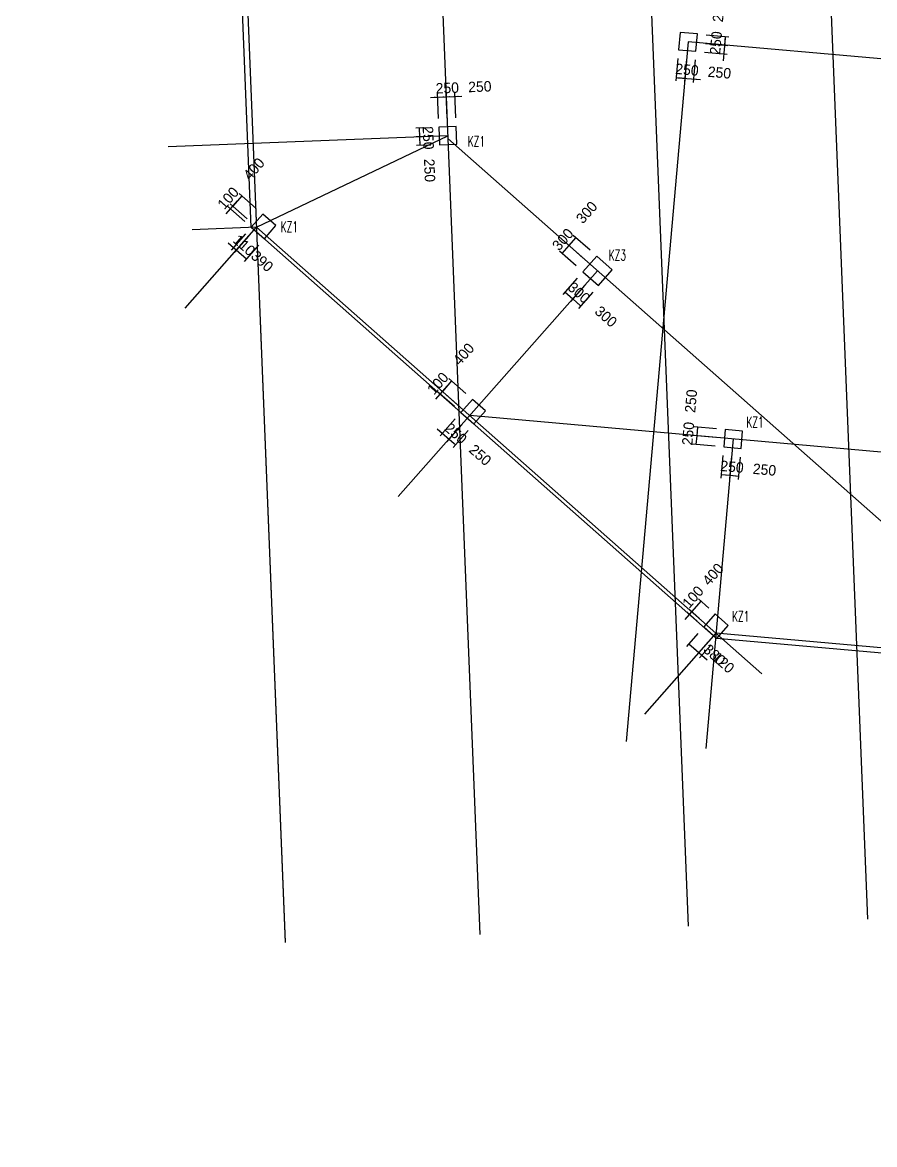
# Model space of a CAD drawing. Extents: x 387171 to 699106, y 11966 to 245688.
# Drawn here: x 476181 to 500672, y 42251 to 74493 of the extents above; entities that cross this region are included whole.
import ezdxf

# ---------------------------------------------------------------- set-up
doc = ezdxf.new("R2010")
doc.units = 0
doc.header["$LTSCALE"] = 100
doc.header["$MEASUREMENT"] = 0
for name, color, linetype in [('COLU', 7, 'Continuous'), ('DIM', 3, 'Continuous'), ('DOTE', 253, 'Continuous'), ('NUM', 7, 'Continuous'), ('Q-dote', 253, 'Continuous')]:
    doc.layers.add(name, color=color, linetype=linetype)
doc.styles.add('hztxt', font='hztxt')
doc.styles.get("Standard").update_dxf_attribs({"font": 'standard'})
doc.dimstyles.get("Standard").update_dxf_attribs({"dimtxt": 300, "dimasz": 100, "dimexe": 100, "dimexo": 250, "dimgap": 100, "dimtad": 0, "dimtoh": 1, "dimdec": 0, "dimdsep": 46, "dimcen": 0.09, "dimclrt": 7, "dimadec": 0, "dimazin": 0, "dimtfac": 1, "dimtdec": 4, "dimtofl": 0, "dimtmove": 0, "dimatfit": 3, "dimfxl": 1, "dimtolj": 1, "dimtzin": 0, "dimarcsym": 0})

# ---------------------------------------------------------------- blocks, each defined once
blk = doc.blocks.new('*D1336')
at = {"layer": 'DIM', "color": 0, "linetype": 'ByBlock', "lineweight": -2}
for p, q in [((495810, 73890), (496458, 73833)), ((495832, 74139), (496480, 74082)), ((496380, 74091), (496358, 73842))]:
    blk.add_line(p, q, dxfattribs=at)
for points in [[(496358, 73842), (496350, 73943), (496384, 73940)], [(496380, 74091), (496388, 73990), (496355, 73993)]]:
    blk.add_solid(points, dxfattribs=at)
at = {"layer": 'DIM', "color": 7, "linetype": 'Continuous', "lineweight": -2, "insert": (496195, 74836), "char_height": 300, "width": 566.67, "attachment_point": 5, "rotation": 84.9316, "style": 'hztxt'}
blk.add_mtext('250', dxfattribs=at)
blk = doc.blocks.new('*D1240')
at = {"layer": 'DIM', "color": 0, "linetype": 'ByBlock', "lineweight": -2}
for p, q in [((495810, 73890), (496458, 73833)), ((496376, 74041), (496318, 73393)), ((495788, 73641), (496436, 73584))]:
    blk.add_line(p, q, dxfattribs=at)
for points in [[(496358, 73842), (496350, 73943), (496384, 73940)], [(496336, 73593), (496344, 73492), (496311, 73495)]]:
    blk.add_solid(points, dxfattribs=at)
at = {"layer": 'DIM', "color": 7, "linetype": 'Continuous', "lineweight": -2, "insert": (496113, 73904), "char_height": 300, "width": 566.67, "attachment_point": 5, "rotation": 84.9316, "style": 'hztxt'}
blk.add_mtext('250', dxfattribs=at)
blk = doc.blocks.new('*D820')
at = {"layer": 'DIM', "color": 0, "linetype": 'ByBlock', "lineweight": -2}
for p, q in [((495019, 73459), (494962, 72811)), ((495268, 73436), (495211, 72789)), ((494970, 72911), (495219, 72889))]:
    blk.add_line(p, q, dxfattribs=at)
for points in [[(494970, 72911), (495071, 72918), (495069, 72885)], [(495219, 72889), (495118, 72881), (495121, 72914)]]:
    blk.add_solid(points, dxfattribs=at)
at = {"layer": 'DIM', "color": 7, "linetype": 'Continuous', "lineweight": -2, "insert": (495282, 73134), "char_height": 300, "width": 566.67, "attachment_point": 5, "rotation": 354.9316, "style": 'hztxt'}
blk.add_mtext('250', dxfattribs=at)
blk = doc.blocks.new('*D378')
at = {"layer": 'DIM', "color": 0, "linetype": 'ByBlock', "lineweight": -2}
for p, q in [((495268, 73436), (495211, 72789)), ((495517, 73414), (495460, 72767)), ((495020, 72906), (495668, 72849))]:
    blk.add_line(p, q, dxfattribs=at)
for points in [[(495219, 72889), (495118, 72881), (495121, 72914)], [(495468, 72866), (495570, 72874), (495567, 72841)]]:
    blk.add_solid(points, dxfattribs=at)
at = {"layer": 'DIM', "color": 7, "linetype": 'Continuous', "lineweight": -2, "insert": (496214, 73051), "char_height": 300, "width": 566.67, "attachment_point": 5, "rotation": 354.9316, "style": 'hztxt'}
blk.add_mtext('250', dxfattribs=at)
blk = doc.blocks.new('*D591')
at = {"layer": 'DIM', "color": 0, "linetype": 'ByBlock', "lineweight": -2}
for p, q in [((495682, 57865), (495417, 57565)), ((495906, 57666), (495607, 57931)), ((495642, 57366), (495342, 57631))]:
    blk.add_line(p, q, dxfattribs=at)
for points in [[(495682, 57865), (495628, 57779), (495603, 57801)], [(495417, 57565), (495470, 57651), (495495, 57629)]]:
    blk.add_solid(points, dxfattribs=at)
at = {"layer": 'DIM', "color": 7, "linetype": 'Continuous', "lineweight": -2, "insert": (496028, 58635), "char_height": 300, "width": 576.67, "attachment_point": 5, "rotation": 48.5454, "style": 'hztxt'}
blk.add_mtext('400', dxfattribs=at)
blk = doc.blocks.new('*D179')
at = {"layer": 'DIM', "color": 0, "linetype": 'ByBlock', "lineweight": -2}
for p, q in [((495549, 57715), (495218, 57340)), ((495575, 57291), (495276, 57556)), ((495642, 57366), (495342, 57631))]:
    blk.add_line(p, q, dxfattribs=at)
for points in [[(495351, 57490), (495297, 57404), (495272, 57426)], [(495417, 57565), (495470, 57651), (495495, 57629)]]:
    blk.add_solid(points, dxfattribs=at)
at = {"layer": 'DIM', "color": 7, "linetype": 'Continuous', "lineweight": -2, "insert": (495453, 57984), "char_height": 300, "width": 476.67, "attachment_point": 5, "rotation": 48.5454, "style": 'hztxt'}
blk.add_mtext('100', dxfattribs=at)
blk = doc.blocks.new('*D2724')
at = {"layer": 'DIM', "color": 0, "linetype": 'ByBlock', "lineweight": -2}
for p, q in [((482489, 69514), (482224, 69215)), ((482901, 69150), (482414, 69581)), ((482636, 68851), (482149, 69281))]:
    blk.add_line(p, q, dxfattribs=at)
for points in [[(482489, 69514), (482435, 69429), (482410, 69451)], [(482224, 69215), (482278, 69301), (482303, 69279)]]:
    blk.add_solid(points, dxfattribs=at)
at = {"layer": 'DIM', "color": 7, "linetype": 'Continuous', "lineweight": -2, "insert": (482835, 70284), "char_height": 300, "width": 576.67, "attachment_point": 5, "rotation": 48.5454, "style": 'hztxt'}
blk.add_mtext('400', dxfattribs=at)
blk = doc.blocks.new('*D2336')
at = {"layer": 'DIM', "color": 0, "linetype": 'ByBlock', "lineweight": -2}
for p, q in [((482356, 69365), (482025, 68990)), ((482570, 68776), (482083, 69206)), ((482636, 68851), (482149, 69281))]:
    blk.add_line(p, q, dxfattribs=at)
for points in [[(482158, 69140), (482104, 69054), (482079, 69076)], [(482224, 69215), (482278, 69301), (482303, 69279)]]:
    blk.add_solid(points, dxfattribs=at)
at = {"layer": 'DIM', "color": 7, "linetype": 'Continuous', "lineweight": -2, "insert": (482094, 69445), "char_height": 300, "width": 476.67, "attachment_point": 5, "rotation": 48.5454, "style": 'hztxt'}
blk.add_mtext('100', dxfattribs=at)
blk = doc.blocks.new('*D566')
at = {"layer": 'DIM', "color": 0, "linetype": 'ByBlock', "lineweight": -2}
for p, q in [((496131, 62819), (495483, 62876)), ((496109, 62570), (495461, 62627)), ((495583, 62867), (495561, 62618))]:
    blk.add_line(p, q, dxfattribs=at)
for points in [[(495561, 62618), (495553, 62719), (495586, 62716)], [(495583, 62867), (495591, 62766), (495557, 62769)]]:
    blk.add_solid(points, dxfattribs=at)
at = {"layer": 'DIM', "color": 7, "linetype": 'Continuous', "lineweight": -2, "insert": (495398, 63613), "char_height": 300, "width": 566.67, "attachment_point": 5, "rotation": 84.9316, "style": 'hztxt'}
blk.add_mtext('250', dxfattribs=at)
blk = doc.blocks.new('*D158')
at = {"layer": 'DIM', "color": 0, "linetype": 'ByBlock', "lineweight": -2}
for p, q in [((496109, 62570), (495461, 62627)), ((495561, 62618), (495539, 62369)), ((496086, 62321), (495439, 62378))]:
    blk.add_line(p, q, dxfattribs=at)
for points in [[(495561, 62618), (495568, 62517), (495535, 62520)], [(495539, 62369), (495531, 62470), (495564, 62467)]]:
    blk.add_solid(points, dxfattribs=at)
at = {"layer": 'DIM', "color": 7, "linetype": 'Continuous', "lineweight": -2, "insert": (495315, 62680), "char_height": 300, "width": 566.67, "attachment_point": 5, "rotation": 84.9316, "style": 'hztxt'}
blk.add_mtext('250', dxfattribs=at)
blk = doc.blocks.new('*D2708')
at = {"layer": 'DIM', "color": 0, "linetype": 'ByBlock', "lineweight": -2}
for p, q in [((496313, 62050), (496256, 61402)), ((496562, 62027), (496505, 61380)), ((496265, 61502), (496514, 61480))]:
    blk.add_line(p, q, dxfattribs=at)
for points in [[(496265, 61502), (496366, 61509), (496363, 61476)], [(496514, 61480), (496413, 61472), (496416, 61505)]]:
    blk.add_solid(points, dxfattribs=at)
at = {"layer": 'DIM', "color": 7, "linetype": 'Continuous', "lineweight": -2, "insert": (496576, 61725), "char_height": 300, "width": 566.67, "attachment_point": 5, "rotation": 354.9316, "style": 'hztxt'}
blk.add_mtext('250', dxfattribs=at)
blk = doc.blocks.new('*D2309')
at = {"layer": 'DIM', "color": 0, "linetype": 'ByBlock', "lineweight": -2}
for p, q in [((496562, 62027), (496505, 61380)), ((496811, 62005), (496754, 61358)), ((496514, 61480), (496763, 61458))]:
    blk.add_line(p, q, dxfattribs=at)
for points in [[(496514, 61480), (496615, 61487), (496612, 61454)], [(496763, 61458), (496662, 61450), (496665, 61483)]]:
    blk.add_solid(points, dxfattribs=at)
at = {"layer": 'DIM', "color": 7, "linetype": 'Continuous', "lineweight": -2, "insert": (497509, 61642), "char_height": 300, "width": 566.67, "attachment_point": 5, "rotation": 354.9316, "style": 'hztxt'}
blk.add_mtext('250', dxfattribs=at)
blk = doc.blocks.new('*D2232')
at = {"layer": 'DIM', "color": 0, "linetype": 'ByBlock', "lineweight": -2}
for p, q in [((488515, 64192), (488250, 63892)), ((488927, 63828), (488440, 64258)), ((488662, 63528), (488175, 63958))]:
    blk.add_line(p, q, dxfattribs=at)
for points in [[(488515, 64192), (488461, 64106), (488436, 64128)], [(488250, 63892), (488304, 63978), (488329, 63956)]]:
    blk.add_solid(points, dxfattribs=at)
at = {"layer": 'DIM', "color": 7, "linetype": 'Continuous', "lineweight": -2, "insert": (488861, 64962), "char_height": 300, "width": 576.67, "attachment_point": 5, "rotation": 48.5454, "style": 'hztxt'}
blk.add_mtext('400', dxfattribs=at)
blk = doc.blocks.new('*D1799')
at = {"layer": 'DIM', "color": 0, "linetype": 'ByBlock', "lineweight": -2}
for p, q in [((488382, 64042), (488051, 63667)), ((488596, 63453), (488109, 63883)), ((488662, 63528), (488175, 63958))]:
    blk.add_line(p, q, dxfattribs=at)
for points in [[(488250, 63892), (488304, 63978), (488329, 63956)], [(488184, 63817), (488130, 63731), (488105, 63753)]]:
    blk.add_solid(points, dxfattribs=at)
at = {"layer": 'DIM', "color": 7, "linetype": 'Continuous', "lineweight": -2, "insert": (488120, 64122), "char_height": 300, "width": 476.67, "attachment_point": 5, "rotation": 48.5454, "style": 'hztxt'}
blk.add_mtext('100', dxfattribs=at)
blk = doc.blocks.new('*D1348')
at = {"layer": 'DIM', "color": 0, "linetype": 'ByBlock', "lineweight": -2}
for p, q in [((488618, 63100), (488187, 62613)), ((488805, 62935), (488375, 62447)), ((488104, 62820), (488591, 62390))]:
    blk.add_line(p, q, dxfattribs=at)
for points in [[(488254, 62688), (488168, 62742), (488190, 62767)], [(488441, 62522), (488527, 62469), (488505, 62444)]]:
    blk.add_solid(points, dxfattribs=at)
at = {"layer": 'DIM', "color": 7, "linetype": 'Continuous', "lineweight": -2, "insert": (488637, 62683), "char_height": 300, "width": 566.67, "attachment_point": 5, "rotation": 318.5454, "style": 'hztxt'}
blk.add_mtext('250', dxfattribs=at)
blk = doc.blocks.new('*D1309')
at = {"layer": 'DIM', "color": 0, "linetype": 'ByBlock', "lineweight": -2}
for p, q in [((488805, 62935), (488375, 62447)), ((488993, 62769), (488562, 62282)), ((488441, 62522), (488628, 62357))]:
    blk.add_line(p, q, dxfattribs=at)
for points in [[(488441, 62522), (488527, 62469), (488505, 62444)], [(488628, 62357), (488542, 62411), (488564, 62436)]]:
    blk.add_solid(points, dxfattribs=at)
at = {"layer": 'DIM', "color": 7, "linetype": 'Continuous', "lineweight": -2, "insert": (489338, 62063), "char_height": 300, "width": 566.67, "attachment_point": 5, "rotation": 318.5454, "style": 'hztxt'}
blk.add_mtext('250', dxfattribs=at)
blk = doc.blocks.new('*D1898')
at = {"layer": 'DIM', "color": 0, "linetype": 'ByBlock', "lineweight": -2}
for p, q in [((487897, 71469), (487483, 71453)), ((487583, 71457), (487593, 71207)), ((487907, 71219), (487493, 71203))]:
    blk.add_line(p, q, dxfattribs=at)
for points in [[(487583, 71457), (487604, 71357), (487570, 71356)], [(487593, 71207), (487572, 71306), (487606, 71307)]]:
    blk.add_solid(points, dxfattribs=at)
at = {"layer": 'DIM', "color": 7, "linetype": 'Continuous', "lineweight": -2, "insert": (487844, 71177), "char_height": 300, "width": 566.67, "attachment_point": 5, "rotation": 272.2988, "style": 'hztxt'}
blk.add_mtext('250', dxfattribs=at)
blk = doc.blocks.new('*D1857')
at = {"layer": 'DIM', "color": 0, "linetype": 'ByBlock', "lineweight": -2}
for p, q in [((487907, 71219), (487493, 71203)), ((487917, 70970), (487503, 70953)), ((487593, 71207), (487603, 70957))]:
    blk.add_line(p, q, dxfattribs=at)
for points in [[(487593, 71207), (487614, 71108), (487580, 71106)], [(487603, 70957), (487582, 71056), (487616, 71058)]]:
    blk.add_solid(points, dxfattribs=at)
at = {"layer": 'DIM', "color": 7, "linetype": 'Continuous', "lineweight": -2, "insert": (487882, 70241), "char_height": 300, "width": 566.67, "attachment_point": 5, "rotation": 272.2988, "style": 'hztxt'}
blk.add_mtext('250', dxfattribs=at)
blk = doc.blocks.new('*D1451')
at = {"layer": 'DIM', "color": 0, "linetype": 'ByBlock', "lineweight": -2}
for p, q in [((487912, 72340), (488561, 72366)), ((488137, 71729), (488108, 72448)), ((488386, 71739), (488358, 72458))]:
    blk.add_line(p, q, dxfattribs=at)
for points in [[(488112, 72348), (488013, 72327), (488011, 72361)], [(488362, 72358), (488461, 72379), (488462, 72345)]]:
    blk.add_solid(points, dxfattribs=at)
at = {"layer": 'DIM', "color": 7, "linetype": 'Continuous', "lineweight": -2, "insert": (488392, 72609), "char_height": 300, "width": 566.67, "attachment_point": 5, "rotation": 2.2988, "style": 'hztxt'}
blk.add_mtext('250', dxfattribs=at)
blk = doc.blocks.new('*D1808')
at = {"layer": 'DIM', "color": 0, "linetype": 'ByBlock', "lineweight": -2}
for p, q in [((488162, 72350), (488811, 72376)), ((488386, 71739), (488358, 72458)), ((488636, 71749), (488607, 72468))]:
    blk.add_line(p, q, dxfattribs=at)
for points in [[(488362, 72358), (488262, 72337), (488261, 72371)], [(488611, 72368), (488711, 72389), (488712, 72355)]]:
    blk.add_solid(points, dxfattribs=at)
at = {"layer": 'DIM', "color": 7, "linetype": 'Continuous', "lineweight": -2, "insert": (489327, 72647), "char_height": 300, "width": 566.67, "attachment_point": 5, "rotation": 2.2988, "style": 'hztxt'}
blk.add_mtext('250', dxfattribs=at)
blk = doc.blocks.new('*D48')
at = {"layer": 'DIM', "color": 0, "linetype": 'ByBlock', "lineweight": -2}
for p, q in [((482594, 68423), (482179, 67953)), ((482096, 68161), (482478, 67823)), ((482677, 68350), (482262, 67880))]:
    blk.add_line(p, q, dxfattribs=at)
for points in [[(482245, 68028), (482159, 68082), (482181, 68107)], [(482328, 67955), (482414, 67901), (482392, 67876)]]:
    blk.add_solid(points, dxfattribs=at)
at = {"layer": 'DIM', "color": 7, "linetype": 'Continuous', "lineweight": -2, "insert": (482553, 68090), "char_height": 300, "width": 471.67, "attachment_point": 5, "rotation": 318.5454, "style": 'hztxt'}
blk.add_mtext('110', dxfattribs=at)
blk = doc.blocks.new('*D489')
at = {"layer": 'DIM', "color": 0, "linetype": 'ByBlock', "lineweight": -2}
for p, q in [((482677, 68350), (482262, 67880)), ((482969, 68092), (482554, 67622)), ((482328, 67955), (482620, 67697))]:
    blk.add_line(p, q, dxfattribs=at)
for points in [[(482328, 67955), (482414, 67901), (482392, 67876)], [(482620, 67697), (482534, 67751), (482556, 67776)]]:
    blk.add_solid(points, dxfattribs=at)
at = {"layer": 'DIM', "color": 7, "linetype": 'Continuous', "lineweight": -2, "insert": (483071, 67632), "char_height": 300, "width": 561.67, "attachment_point": 5, "rotation": 318.5454, "style": 'hztxt'}
blk.add_mtext('390', dxfattribs=at)
blk = doc.blocks.new('*D2611')
at = {"layer": 'DIM', "color": 0, "linetype": 'ByBlock', "lineweight": -2}
for p, q in [((495597, 56939), (495268, 56566)), ((495334, 56641), (495619, 56389)), ((495882, 56687), (495553, 56314))]:
    blk.add_line(p, q, dxfattribs=at)
for points in [[(495334, 56641), (495420, 56587), (495398, 56562)], [(495619, 56389), (495533, 56443), (495555, 56468)]]:
    blk.add_solid(points, dxfattribs=at)
at = {"layer": 'DIM', "color": 7, "linetype": 'Continuous', "lineweight": -2, "insert": (496072, 56323), "char_height": 300, "width": 566.67, "attachment_point": 5, "rotation": 318.5454, "style": 'hztxt'}
blk.add_mtext('380', dxfattribs=at)
blk = doc.blocks.new('*D72')
at = {"layer": 'DIM', "color": 0, "linetype": 'ByBlock', "lineweight": -2}
for p, q in [((495469, 56522), (495859, 56177)), ((495882, 56687), (495553, 56314)), ((495972, 56608), (495643, 56235))]:
    blk.add_line(p, q, dxfattribs=at)
for points in [[(495619, 56389), (495533, 56443), (495555, 56468)], [(495709, 56310), (495795, 56256), (495773, 56231)]]:
    blk.add_solid(points, dxfattribs=at)
at = {"layer": 'DIM', "color": 7, "linetype": 'Continuous', "lineweight": -2, "insert": (496324, 56100), "char_height": 300, "width": 476.67, "attachment_point": 5, "rotation": 318.5454, "style": 'hztxt'}
blk.add_mtext('120', dxfattribs=at)
blk = doc.blocks.new('*D1535')
at = {"layer": 'DIM', "color": 0, "linetype": 'ByBlock', "lineweight": -2}
for p, q in [((492122, 67143), (491708, 66674)), ((491774, 66749), (491999, 66551)), ((492347, 66944), (491933, 66476))]:
    blk.add_line(p, q, dxfattribs=at)
for points in [[(491774, 66749), (491860, 66696), (491838, 66671)], [(491999, 66551), (491913, 66604), (491935, 66629)]]:
    blk.add_solid(points, dxfattribs=at)
at = {"layer": 'DIM', "color": 7, "linetype": 'Continuous', "lineweight": -2, "insert": (492176, 66728), "char_height": 300, "width": 566.67, "attachment_point": 5, "rotation": 318.5454, "style": 'hztxt'}
blk.add_mtext('300', dxfattribs=at)
blk = doc.blocks.new('*D865')
at = {"layer": 'DIM', "color": 0, "linetype": 'ByBlock', "lineweight": -2}
for p, q in [((492347, 66944), (491933, 66476)), ((492572, 66746), (492158, 66277)), ((491999, 66551), (492224, 66352))]:
    blk.add_line(p, q, dxfattribs=at)
for points in [[(491999, 66551), (492085, 66497), (492063, 66472)], [(492224, 66352), (492138, 66406), (492160, 66431)]]:
    blk.add_solid(points, dxfattribs=at)
at = {"layer": 'DIM', "color": 7, "linetype": 'Continuous', "lineweight": -2, "insert": (492953, 66042), "char_height": 300, "width": 566.67, "attachment_point": 5, "rotation": 318.5454, "style": 'hztxt'}
blk.add_mtext('300', dxfattribs=at)
blk = doc.blocks.new('*D1107')
at = {"layer": 'DIM', "color": 0, "linetype": 'ByBlock', "lineweight": -2}
for p, q in [((491692, 67857), (491890, 68081)), ((492299, 67721), (491815, 68148)), ((492100, 67496), (491617, 67923))]:
    blk.add_line(p, q, dxfattribs=at)
for points in [[(491890, 68081), (491837, 67995), (491812, 68017)], [(491692, 67857), (491746, 67943), (491770, 67920)]]:
    blk.add_solid(points, dxfattribs=at)
at = {"layer": 'DIM', "color": 7, "linetype": 'Continuous', "lineweight": -2, "insert": (491713, 68258), "char_height": 300, "width": 566.67, "attachment_point": 5, "rotation": 48.5454, "style": 'hztxt'}
blk.add_mtext('300', dxfattribs=at)
blk = doc.blocks.new('*D453')
at = {"layer": 'DIM', "color": 0, "linetype": 'ByBlock', "lineweight": -2}
for p, q in [((492497, 67945), (492014, 68372)), ((492299, 67721), (491815, 68148)), ((491890, 68081), (492089, 68306))]:
    blk.add_line(p, q, dxfattribs=at)
for points in [[(491890, 68081), (491944, 68167), (491969, 68145)], [(492089, 68306), (492035, 68220), (492010, 68242)]]:
    blk.add_solid(points, dxfattribs=at)
at = {"layer": 'DIM', "color": 7, "linetype": 'Continuous', "lineweight": -2, "insert": (492399, 69035), "char_height": 300, "width": 566.67, "attachment_point": 5, "rotation": 48.5454, "style": 'hztxt'}
blk.add_mtext('300', dxfattribs=at)
blk = doc.blocks.new('1')
at = {"layer": 'DOTE'}
blk.add_line((458698, 592855), (587451, 458371), dxfattribs=at)
blk = doc.blocks.new('后浇带现场')
at = {"layer": 'Q-dote'}
blk.add_line((659263, 761135), (666731, 575100), dxfattribs=at)
at = {"color": 1, "lineweight": 30, "rotation": 318.5460777723208}
blk.add_blockref('1', (-77006, 620463), dxfattribs=at)

msp = doc.modelspace()

# ---------------------------------------------------------------- linework, layer by layer
at = {"color": 6, "lineweight": 30}
msp.add_lwpolyline([(476181.3, 232428.8), (494258.1, 233154.4), (494258.1, 231537.9), (540808.1, 231537.9), (540808.1, 232387.9), (590208.1, 232387.9), (590208.1, 232187.9), (593108.1, 232187.9), (593108.1, 230737.9), (608058.1, 230737.9), (608058.1, 231687.9), (648158.1, 231687.9), (648158.1, 230737.9), (657058.1, 230737.9), (657158.1, 196187.9), (658248.2, 196187.9), (663075.9, 83077.9), (659946, 47787.8), (654318.1, 48286.9), (653832.2, 42808.4), (496133.5, 56794.9), (482757.4, 68610.1), (476181.3, 232428.8)], dxfattribs=at)
at = {"layer": 'COLU'}
for points in [[(495041.1, 73707.5), (495539.1, 73663.4), (495583.3, 74161.4), (495085.3, 74205.6)], [(488166.8, 70979.6), (488666.4, 70999.6), (488646.3, 71499.2), (488146.7, 71479.2)], [(482759.4, 68610.1), (483134.2, 68279.1), (483465.2, 68653.9), (483090.5, 68984.9)], [(488783.3, 63287.4), (489158, 62956.4), (489489, 63331.2), (489114.3, 63662.2)], [(496335.5, 62298.6), (496833.5, 62254.4), (496877.7, 62752.4), (496379.7, 62796.6)], [(495762.7, 57125.9), (496137.5, 56794.9), (496468.5, 57169.6), (496093.7, 57500.6)]]:
    msp.add_lwpolyline(points, close=True, dxfattribs=at)
at = {"layer": 'COLU', "color": 200}
msp.add_lwpolyline([(492287.6, 67330.2), (492737.3, 66933), (493134.5, 67382.7), (492684.9, 67779.9)], close=True, dxfattribs=at)
at = {"layer": 'DOTE'}
for p, q in [((495323.3, 48523.1), (487855.3, 234558.3)), ((476264.6, 234093), (483732.6, 48057.9)), ((481860.1, 234317.6), (489328.1, 48282.5)), ((498296.1, 102861.5), (500469.1, 48729.7)), ((495312.2, 73934.5), (493529.3, 53831.9)), ((598855.8, 64751.1), (495312.2, 73934.5)), ((488406.5, 71239.4), (480372.5, 70916.9)), ((482907.5, 68611), (488406.5, 71239.4)), ((488409.9, 71155.8), (501109, 59938.5)), ((480853.7, 66285.9), (482907.5, 68611)), ((482907.5, 68611), (481061.6, 68536.9)), ((482907.5, 68611), (497434.7, 55778.9)), ((486983, 60871.8), (492711.1, 67356.5)), ((662308.9, 47829.2), (489036.8, 63196.9)), ((496606.6, 62525.5), (495817.6, 53629)), ((496111.9, 56947.4), (494058.1, 54622.3)), ((661814.2, 42251.1), (496111.9, 56947.4))]:
    msp.add_line(p, q, dxfattribs=at)

# ---------------------------------------------------------------- block references
at = {"color": 3, "lineweight": 30}
msp.add_blockref('后浇带现场', (-182998.7, -527042.1), dxfattribs=at)

# ---------------------------------------------------------------- texts
at = {"layer": 'NUM', "color": 200, "width": 0.7}
for s, p in [('KZ1', (488981.7, 70924.5)), ('KZ1', (483602.2, 68471.6)), ('KZ3', (493031.5, 67655.7)), ('KZ1', (496983.8, 62858.5)), ('KZ1', (496570.6, 57275.7))]:
    msp.add_text(s, height=300, dxfattribs=at).set_placement(p)

# ---------------------------------------------------------------- dimensions: what is measured, and where the dimension line sits
at = {"layer": 'DIM', "color": 200}
for p1, p2, distance, picture, middle in [((495583.3, 74161.4), (495561.2, 73912.4), 800, '*D1336', (496150.4, 74330)), ((495561.2, 73912.4), (495539.1, 73663.4), 800, '*D1240', (496067.7, 73397.5)), ((495041.1, 73707.5), (495290.1, 73685.4), -800, '*D820', (494775.3, 73178.9)), ((495290.1, 73685.4), (495539.1, 73663.4), -800, '*D378', (495707.8, 73096.2)), ((488146.7, 71479.2), (488396.5, 71489.2), 869.4, '*D1451', (487883.9, 72589)), ((488146.7, 71479.2), (488156.7, 71229.4), -564.3, '*D1898', (487823.9, 71684.5)), ((483088.5, 68984.9), (482823.6, 68685.1), -800, '*D2724', (482445.9, 69843.4)), ((482823.6, 68685.1), (482757.4, 68610.1), -800, '*D2336', (481836.8, 69153.9)), ((482759.4, 68610.1), (482842.2, 68537), -776.4, '*D48', (482259.6, 68349.3)), ((492287.6, 67330.2), (492486.3, 67555.1), 795, '*D1107', (491360.1, 67858.6)), ((492287.6, 67330.2), (492512.5, 67131.6), -775.2, '*D1535', (491776.5, 67081)), ((489114.3, 63662.2), (488849.5, 63362.4), -800, '*D2232', (488471.7, 64520.7)), ((488849.5, 63362.4), (488783.3, 63287.4), -800, '*D1799', (487862.6, 63831.2)), ((496379.7, 62796.6), (496357.6, 62547.6), -800, '*D566', (495353, 63106.6)), ((488783.3, 63287.4), (488970.6, 63121.9), -800, '*D1348', (488255.7, 63019.6)), ((488970.6, 63121.9), (489158, 62956.4), -800, '*D1309', (488957.3, 62399.8)), ((496357.6, 62547.6), (496335.5, 62298.6), -800, '*D158', (495270.3, 62174.1)), ((496335.5, 62298.6), (496584.5, 62276.5), -800, '*D2708', (496069.7, 61770)), ((496584.5, 62276.5), (496833.5, 62254.4), -800, '*D2309', (497002.2, 61687.3)), ((496093.7, 57500.6), (495828.9, 57200.9), -550, '*D591', (495638.5, 58193.7)), ((495828.9, 57200.9), (495762.7, 57125.9), -550, '*D179', (495196.2, 57693)), ((495762.7, 57125.9), (496047.4, 56874.4), -647.5, '*D2611', (495641.9, 56702.2))]:
    dim = msp.add_aligned_dim(p1=p1, p2=p2, distance=distance, dimstyle='Standard', dxfattribs=at)
    dim.commit()
    dim.dimension.update_dxf_attribs({"geometry": picture, "text_midpoint": middle})
for base, p1, p2, angle, picture, middle in [((488611.4, 72368), (488396.5, 71489.2), (488646.3, 71499.2), 182.29877, '*D1808', (488819.3, 72626.5)), ((487603, 70957), (488156.7, 71229.4), (488166.8, 70979.6), 92.29877, '*D1857', (487861.5, 70749.1)), ((492089, 68306.2), (492486.3, 67555.1), (492684.9, 67779.9), 228.54538, '*D453', (492046, 68635.2)), ((482620.2, 67697.2), (482842.2, 68537), (483134.2, 68279.1), 138.54538, '*D489', (482639.7, 68013.5)), ((492224.1, 66352), (492512.5, 67131.6), (492737.3, 66933), 138.54538, '*D865', (492553.1, 66395)), ((495708.8, 56309.6), (496047.4, 56874.4), (496137.5, 56794.9), 138.54538, '*D72', (496025.6, 56363.3))]:
    dim = msp.add_linear_dim(base=base, p1=p1, p2=p2, angle=angle, dimstyle='Standard', dxfattribs=at)
    dim.commit()
    dim.dimension.update_dxf_attribs({"geometry": picture, "text_midpoint": middle})

doc.saveas('drawing.dxf')
